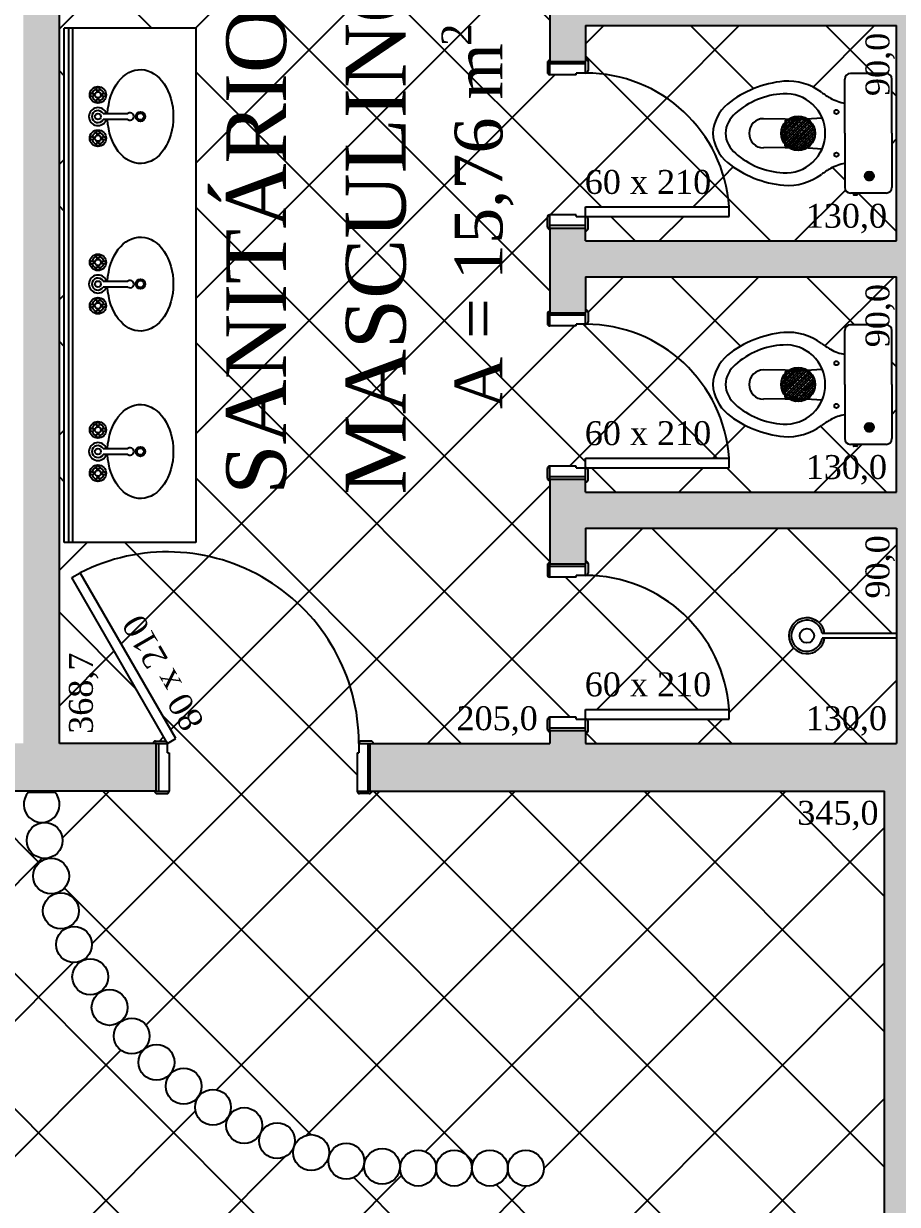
# Model space of a CAD drawing. Header units: millimetres. Extents: x 5728 to 12128, y -948 to 8052.
# Drawn here: x 7998.3 to 8363.6, y 3109.6 to 3603.1 of the extents above; entities that cross this region are included whole.
import ezdxf
from ezdxf.enums import TextEntityAlignment as Align

# ---------------------------------------------------------------- set-up
doc = ezdxf.new("R2010")
doc.units = ezdxf.units.MM
doc.header["$MEASUREMENT"] = 0
for name, color, linetype in [('001 - 0.150 Color', 1, 'Continuous'), ('004 - 0.150 Color', 4, 'Continuous'), ('005 - 0.350 Color', 5, 'Continuous'), ('007 - 0.200', 7, 'Continuous'), ('031 - 0.250 Color', 31, 'Continuous'), ('252 - 0.150 Color', 252, 'Continuous'), ('253 - 0.150 Color', 253, 'Continuous')]:
    doc.layers.add(name, color=color, linetype=linetype)
doc.styles.add('style4', font='romantic.ttf')
pattern_1 = [(0, (0, 0), (15.36, 15.36), [30, -0.72]), (0, (-15.36, 0.72), (15.36, 15.36), [30, -0.72]), (90, (0, 0), (-15.36, 15.36), [-16.08, 14.64]), (90, (-0.72, 0), (-15.36, 15.36), [-16.08, 14.64])]
pattern_2 = [(45, (0, 0), (-28.28421, 28.28421), []), (135, (0, 0), (-28.28421, -28.28421), [])]

msp = doc.modelspace()

# ---------------------------------------------------------------- hatches: boundary and pattern name
at = {"layer": '005 - 0.350 Color', "ltscale": 2.5}
for points in [[(8378.23, 3852.28), (8173.23, 3852.28), (8149.37, 3828.42), (8156.63, 3821.15, -0.003026), (8156.63, 3821.15), (8157.5, 3820.28), (8159.98, 3817.81), (8179.45, 3837.28), (8363.23, 3837.28), (8363.23, 3722.28), (8218.23, 3722.28), (8218.23, 3692.28), (8233.23, 3692.28), (8233.23, 3707.28), (8363.23, 3707.28), (8363.23, 3617.28), (8233.23, 3617.28), (8233.23, 3622.68), (8218.23, 3622.68), (8218.23, 3587.28), (8233.23, 3587.28), (8233.23, 3602.28), (8363.23, 3602.28), (8363.23, 3512.28), (8233.23, 3512.28), (8233.23, 3517.68), (8218.23, 3517.68), (8218.23, 3482.28), (8233.23, 3482.28), (8233.23, 3497.28), (8363.23, 3497.28), (8363.23, 3407.28), (8233.23, 3407.28), (8233.23, 3412.68), (8218.23, 3412.68), (8218.23, 3377.28), (8233.23, 3377.28), (8233.23, 3392.28), (8363.23, 3392.28), (8363.23, 3302.28), (8378.23, 3302.28)], [(8053.63, 3302.28), (8013.23, 3302.28), (8013.23, 3671.06), (8032.7, 3690.53), (8029.36, 3693.87, -0.003026), (8029.36, 3693.87), (8022.09, 3701.14), (8005.73, 3684.78), (8002.06, 3688.45), (7991.45, 3677.85), (7998.23, 3671.06), (7998.23, 3302.28), (7563.73, 3302.28), (7563.73, 3282.28), (8053.63, 3282.28)], [(8378.23, 3302.28), (8363.23, 3302.28), (8233.23, 3302.28), (8233.23, 3307.68), (8218.23, 3307.68), (8218.23, 3302.28), (8143.23, 3302.28), (8143.23, 3282.28), (8358.23, 3282.28), (8358.23, 2674.78), (8378.23, 2674.78)]]:
    msp.add_hatch(color=256, dxfattribs=at).paths.add_polyline_path(points)
at = {"layer": '252 - 0.150 Color', "ltscale": 2.5}
h = msp.add_hatch(dxfattribs=at)
h.set_pattern_fill('AR-B816C', color=256, scale=0.075591, style=0)
h.set_pattern_definition(pattern_1)
h.paths.add_polyline_path([(9368.35, 4167.59, -0.414214), (9370.94, 4188.65), (9430.06, 4234.8), (9043.63, 4729.87), (9068.3, 4212.6), (9454.73, 3717.52), (9513.85, 3763.68, -0.414214), (9534.9, 3761.08), (9793.35, 3430.02, -0.414214), (9790.76, 3408.97), (9731.61, 3362.79), (9737.77, 3354.91), (9855.58, 3446.88), (9595.29, 3780.22), (9713.1, 3872.19), (9706.95, 3880.07), (9647.86, 3833.94, -0.414214), (9626.8, 3836.53)])
h.paths.add_polyline_path([(8698.38, 4292.7), (8685.42, 4279.73, -0.414214), (8664.2, 4279.73), (8367.22, 4576.72, -0.414214), (8367.22, 4597.93), (8419.4, 4650.12), (8413.2, 4658.06), (8307.53, 4552.39), (8518.89, 4340.98), (8413.21, 4235.29), (8419.41, 4227.35), (8473.29, 4281.23, -0.414214), (8494.5, 4281.23), (8791.49, 3984.25, -0.414214), (8791.49, 3963.03), (8698.39, 3869.94), (8754.92, 3797.51), (9092.97, 3695.32), (9082.67, 3800.37)])
h.paths.add_polyline_path([(9068.3, 4212.6), (9043.63, 4729.87), (8518.89, 4763.74), (8413.2, 4658.06), (8419.4, 4650.12), (8473.28, 4704, -0.414214), (8494.5, 4704), (8791.48, 4407.01, -0.414214), (8791.48, 4385.8), (8698.38, 4292.7), (9082.67, 3800.37)])
h = msp.add_hatch(dxfattribs=at)
h.set_pattern_fill('AR-B816C', color=256, scale=0.075591, style=0)
h.set_pattern_definition(pattern_1)
h.paths.add_polyline_path([(9393.02, 3650.32, -0.414214), (9395.61, 3671.37), (9454.73, 3717.52), (9068.3, 4212.6), (9082.67, 3800.37), (9092.97, 3695.32), (9479.39, 3200.25), (9538.51, 3246.4, -0.414214), (9559.57, 3243.81), (9818.02, 2912.74, -0.414214), (9815.42, 2891.69), (9756.28, 2845.52), (9762.43, 2837.63), (9880.24, 2929.6), (9619.96, 3262.94), (9737.77, 3354.91), (9731.61, 3362.79), (9672.52, 3316.66, -0.414214), (9651.47, 3319.25)])
h.paths.add_polyline_path([(8367.22, 4153.95, -0.414214), (8367.22, 4175.17), (8419.41, 4227.35), (8413.21, 4235.29), (8307.53, 4129.62), (8589.6, 3847.49), (8754.92, 3797.51), (8698.39, 3869.94), (8685.42, 3856.97, -0.414214), (8664.21, 3856.97)])
at = {"layer": '253 - 0.150 Color', "ltscale": 2.5}
h = msp.add_hatch(dxfattribs=at)
h.set_pattern_fill('NET', color=256, scale=12.5984, angle=45, style=0)
h.set_pattern_definition(pattern_2)
h.paths.add_polyline_path([(8330.73, 3804.78), (8290.73, 3804.78), (8290.73, 3722.28), (8363.23, 3722.28), (8363.23, 3837.28), (8290.73, 3837.28), (8290.73, 3834.78), (8360.73, 3834.78), (8360.73, 3724.78), (8330.73, 3724.78)])
h.paths.add_polyline_path([(8363.23, 3707.28), (8233.23, 3707.28), (8233.23, 3693.48, -0.414214), (8234.23, 3692.48), (8234.23, 3688.48, -0.414214), (8233.23, 3687.48, -0.239418), (8281.85, 3662.68), (8286.41, 3662.68, -0.194645), (8292.53, 3674.51, -0.146162), (8316.04, 3684, -0.184717), (8332.08, 3679.26, 0.038147), (8335.65, 3677, 0.09319), (8341.59, 3674.91), (8341.59, 3684.9, -0.414214), (8343.97, 3687.28), (8358.85, 3687.28, -0.414214), (8361.23, 3684.9), (8361.23, 3662.68), (8363.23, 3662.68)])
h.paths.add_polyline_path([(8363.23, 3662.68), (8361.23, 3662.68), (8361.23, 3662.28), (8361.23, 3639.66, -0.414214), (8358.85, 3637.28), (8346.78, 3637.28), (8346.78, 3636.47), (8345.18, 3636.47), (8345.18, 3637.28), (8343.97, 3637.28, -0.414214), (8341.59, 3639.66), (8341.59, 3649.64, 0.09319), (8335.65, 3647.55, 0.038147), (8332.08, 3645.29, -0.184717), (8316.04, 3640.55, -0.146162), (8292.53, 3650.04, -0.206629), (8286.35, 3662.68), (8281.85, 3662.68, -0.140574), (8293.23, 3631.48), (8293.23, 3627.48), (8233.23, 3627.48, -0.414214), (8234.23, 3626.48), (8234.23, 3622.48, -0.414214), (8233.23, 3621.48), (8233.23, 3617.28), (8363.23, 3617.28)])
h.paths.add_polyline_path([(8343.97, 3582.28), (8358.85, 3582.28, -0.414214), (8361.23, 3579.9), (8361.23, 3557.28), (8361.23, 3556.34), (8363.23, 3556.34), (8363.23, 3602.28), (8233.23, 3602.28), (8233.23, 3588.48, -0.414214), (8234.23, 3587.48), (8234.23, 3583.48, -0.414214), (8233.23, 3582.48, -0.246646), (8282.8, 3556.34), (8286.47, 3556.34, -0.013235), (8286.38, 3557.28, -0.200635), (8292.53, 3569.51, -0.146162), (8316.04, 3579, -0.184717), (8332.08, 3574.26, 0.038147), (8335.65, 3572, 0.09319), (8341.59, 3569.91), (8341.59, 3579.9, -0.414214)])
h.paths.add_polyline_path([(8363.23, 3556.34), (8361.23, 3556.34), (8361.23, 3534.66, -0.414214), (8358.85, 3532.28), (8346.78, 3532.28), (8346.78, 3531.47), (8345.18, 3531.47), (8345.18, 3532.28), (8343.97, 3532.28, -0.414214), (8341.59, 3534.66), (8341.59, 3544.64, 0.09319), (8335.65, 3542.55, 0.038147), (8332.08, 3540.29, -0.184717), (8316.04, 3535.55, -0.146162), (8292.53, 3545.04, -0.186904), (8286.47, 3556.34), (8282.8, 3556.34, -0.133621), (8293.23, 3526.48), (8293.23, 3522.48), (8233.23, 3522.48, -0.414214), (8234.23, 3521.48), (8234.23, 3517.48, -0.414214), (8233.23, 3516.48), (8233.23, 3512.28), (8363.23, 3512.28)])
h.paths.add_polyline_path([(8316.04, 3474, -0.184717), (8332.08, 3469.26, 0.038147), (8335.65, 3467, 0.09319), (8341.59, 3464.91), (8341.59, 3474.9, -0.414214), (8343.97, 3477.28), (8358.85, 3477.28, -0.414214), (8361.23, 3474.9), (8361.23, 3452.28), (8361.23, 3450), (8363.23, 3450), (8363.23, 3497.28), (8233.23, 3497.28), (8233.23, 3483.48, -0.414214), (8234.23, 3482.48), (8234.23, 3478.48, -0.414214), (8233.23, 3477.48, -0.253764), (8283.69, 3450), (8286.69, 3450, -0.032415), (8286.38, 3452.28, -0.200635), (8292.53, 3464.51, -0.146162)])
h.paths.add_polyline_path([(8363.23, 3450), (8361.23, 3450), (8361.23, 3429.66, -0.414214), (8358.85, 3427.28), (8346.78, 3427.28), (8346.78, 3426.47), (8345.18, 3426.47), (8345.18, 3427.28), (8343.97, 3427.28, -0.414214), (8341.59, 3429.66), (8341.59, 3439.64, 0.09319), (8335.65, 3437.55, 0.038147), (8332.08, 3435.29, -0.184717), (8316.04, 3430.55, -0.146162), (8292.53, 3440.04, -0.167133), (8286.69, 3450), (8283.69, 3450, -0.126808), (8293.23, 3421.48), (8293.23, 3417.48), (8233.23, 3417.48, -0.414214), (8234.23, 3416.48), (8234.23, 3412.48, -0.414214), (8233.23, 3411.48), (8233.23, 3407.28), (8363.23, 3407.28)])
h.paths.add_polyline_path([(8363.23, 3392.28), (8233.23, 3392.28), (8233.23, 3378.48, -0.414214), (8234.23, 3377.48), (8234.23, 3373.48, -0.414214), (8233.23, 3372.48, -0.242651), (8282.28, 3347.09), (8318.24, 3347.09, -0.947225), (8333.17, 3348.28), (8363.23, 3348.28)])
h.paths.add_polyline_path([(8363.23, 3346.28), (8333.17, 3346.28, -0.923464), (8318.24, 3347.09), (8282.28, 3347.09, -0.13746), (8293.23, 3316.48), (8293.23, 3312.48), (8233.23, 3312.48, -0.414214), (8234.23, 3311.48), (8234.23, 3307.48, -0.414214), (8233.23, 3306.48), (8233.23, 3302.28), (8363.23, 3302.28)])
h.paths.add_polyline_path([(8233.23, 3372.48), (8229.23, 3372.48), (8229.23, 3371.78), (8218.23, 3371.78, -0.414214), (8217.23, 3372.78), (8217.23, 3376.78, -0.414214), (8218.23, 3377.78), (8218.23, 3412.18, -0.414214), (8217.23, 3413.18), (8217.23, 3417.18, -0.414214), (8218.23, 3418.18), (8229.23, 3418.18), (8229.23, 3417.48), (8233.23, 3417.48), (8233.23, 3421.48), (8293.23, 3421.48, 0.393226), (8233.23, 3477.48), (8229.23, 3477.48), (8229.23, 3476.78), (8218.23, 3476.78, -0.414214), (8217.23, 3477.78), (8217.23, 3481.78, -0.414214), (8218.23, 3482.78), (8218.23, 3517.18, -0.414214), (8217.23, 3518.18), (8217.23, 3522.18, -0.414214), (8218.23, 3523.18), (8229.23, 3523.18), (8229.23, 3522.48), (8233.23, 3522.48), (8233.23, 3526.48), (8293.23, 3526.48, 0.393226), (8233.23, 3582.48), (8229.23, 3582.48), (8229.23, 3581.78), (8218.23, 3581.78, -0.414214), (8217.23, 3582.78), (8217.23, 3586.78, -0.414214), (8218.23, 3587.78), (8218.23, 3622.18, -0.414214), (8217.23, 3623.18), (8217.23, 3627.18, -0.414214), (8218.23, 3628.18), (8229.23, 3628.18), (8229.23, 3627.48), (8233.23, 3627.48), (8233.23, 3631.48), (8293.23, 3631.48, 0.393226), (8233.23, 3687.48), (8229.23, 3687.48), (8229.23, 3686.78), (8218.23, 3686.78, -0.414214), (8217.23, 3687.78), (8217.23, 3691.78, -0.414214), (8218.23, 3692.78), (8218.23, 3722.28), (8290.73, 3722.28), (8290.73, 3804.78), (8179.45, 3804.78), (8179.45, 3834.78), (8290.73, 3834.78), (8290.73, 3837.28), (8179.45, 3837.28), (8159.98, 3817.81), (8032.7, 3690.53), (8013.23, 3671.06), (8013.23, 3563.2), (8015.23, 3563.2), (8015.23, 3601.28), (8070.23, 3601.28), (8070.23, 3386.28), (8015.23, 3386.28), (8015.23, 3424.27), (8013.23, 3424.27), (8013.23, 3302.28), (8052.43, 3302.28, -0.414214), (8053.43, 3303.28), (8057.86, 3303.28), (8018.43, 3371.56), (8021.9, 3373.56, -0.5601), (8138.43, 3302.28, -0.414214), (8139.43, 3303.28), (8143.43, 3303.28, -0.414214), (8144.43, 3302.28), (8218.23, 3302.28), (8218.23, 3307.18, -0.414214), (8217.23, 3308.18), (8217.23, 3312.18, -0.414214), (8218.23, 3313.18), (8229.23, 3313.18), (8229.23, 3312.48), (8233.23, 3312.48), (8233.23, 3316.48), (8293.23, 3316.48, 0.393226)])
h.paths.add_polyline_path([(8365.12, 3797.92), (8365.12, 3837.35), (8346.68, 3837.35), (8346.68, 3797.92)], flags=9)
h.paths.add_polyline_path([(8365.08, 3675.36), (8365.08, 3707.31), (8346.89, 3707.31), (8346.89, 3675.36)], flags=9)
h.paths.add_polyline_path([(8322.92, 3617.95), (8362.27, 3617.95), (8362.27, 3636.14), (8322.92, 3636.14)], flags=24)
h.paths.add_polyline_path([(8365.08, 3570.36), (8365.08, 3602.31), (8346.89, 3602.31), (8346.89, 3570.36)], flags=9)
h.paths.add_polyline_path([(8322.92, 3512.95), (8362.27, 3512.95), (8362.27, 3531.14), (8322.92, 3531.14)], flags=24)
h.paths.add_polyline_path([(8365.08, 3465.36), (8365.08, 3497.31), (8346.89, 3497.31), (8346.89, 3465.36)], flags=9)
h.paths.add_polyline_path([(8322.92, 3407.95), (8362.27, 3407.95), (8362.27, 3426.14), (8322.92, 3426.14)], flags=24)
h.paths.add_polyline_path([(8365.08, 3360.36), (8365.08, 3392.31), (8346.89, 3392.31), (8346.89, 3360.36)], flags=9)
h.paths.add_polyline_path([(8322.92, 3302.95), (8362.27, 3302.95), (8362.27, 3321.14), (8322.92, 3321.14)], flags=24)
h.paths.add_polyline_path([(8116.88, 3400.19), (8116.88, 3636.76), (8066.62, 3636.76), (8066.62, 3400.19)], flags=24)
h.paths.add_polyline_path([(8164.88, 3402.18), (8164.88, 3634.76), (8126.6, 3634.76), (8126.6, 3402.18)], flags=24)
h.paths.add_polyline_path([(8208.83, 3437.42), (8208.83, 3599.53), (8171.95, 3599.53), (8171.95, 3437.42)], flags=24)
h.paths.add_polyline_path([(8188.62, 3590.71), (8188.62, 3606.2), (8169.87, 3606.2), (8169.87, 3590.71)], flags=24)
h.paths.add_polyline_path([(8027.46, 3658.15), (8055.34, 3686.03), (8042.3, 3699.07), (8014.42, 3671.19)], flags=24)
h.paths.add_polyline_path([(8032.4, 3303.23), (8032.4, 3342.61), (8014.09, 3342.61), (8014.09, 3303.23)], flags=24)
h.paths.add_polyline_path([(8176.88, 3302.91), (8216.31, 3302.91), (8216.31, 3321.35), (8176.88, 3321.35)], flags=24)
h.paths.add_polyline_path([(8250.38, 3722.91), (8289.81, 3722.91), (8289.81, 3741.35), (8250.38, 3741.35)], flags=24)
h.paths.add_polyline_path([(8075.01, 3709.07), (8141.44, 3775.5), (8130.42, 3786.52), (8063.99, 3720.09)], flags=24)
h.paths.add_polyline_path([(8230.31, 3319.47), (8287.23, 3319.47), (8287.23, 3334.91), (8230.31, 3334.91)], flags=24)
h.paths.add_polyline_path([(8230.31, 3424.47), (8287.23, 3424.47), (8287.23, 3439.91), (8230.31, 3439.91)], flags=24)
h.paths.add_polyline_path([(8230.31, 3529.47), (8287.23, 3529.47), (8287.23, 3544.91), (8230.31, 3544.91)], flags=24)
h.paths.add_polyline_path([(8230.31, 3634.47), (8287.23, 3634.47), (8287.23, 3649.91), (8230.31, 3649.91)], flags=24)
h = msp.add_hatch(dxfattribs=at)
h.set_pattern_fill('NET', color=256, scale=12.5984, angle=45, style=0)
h.set_pattern_definition(pattern_2)
h.paths.add_polyline_path([(8015.23, 3563.2), (8013.23, 3563.2), (8013.23, 3494.59), (8015.23, 3494.59)])
h.paths.add_polyline_path([(8015.23, 3494.59), (8013.23, 3494.59), (8013.23, 3424.27), (8015.23, 3424.27)])
h = msp.add_hatch(dxfattribs=at)
h.set_pattern_fill('NET', color=256, scale=12.5984, angle=45, style=0)
h.set_pattern_definition(pattern_2)
h.paths.add_polyline_path([(8358.23, 3282.28), (8143.73, 3282.28, -0.414214), (8142.73, 3281.28), (8138.73, 3281.28, -0.414214), (8137.73, 3282.28), (8137.73, 3298.28), (8138.43, 3298.28), (8138.43, 3302.28, 0.5601), (8021.9, 3373.56), (8061.9, 3304.28), (8058.43, 3302.28), (8058.43, 3298.28), (8059.13, 3298.28), (8059.13, 3282.28, -0.414214), (8058.13, 3281.28), (8054.13, 3281.28, -0.414214), (8053.13, 3282.28), (8010.93, 3282.28, -2.547064), (8000.73, 3282.28), (7945.54, 3282.28), (7945.54, 2952.28), (8028.23, 2952.28), (8358.23, 2952.28)])
h.paths.add_polyline_path([(8215.73, 3124.78, -1), (8200.73, 3124.78, -1), (8185.73, 3124.78, -1), (8170.73, 3124.78, -1), (8155.73, 3124.78, -1), (8170.73, 3124.78, -1), (8185.73, 3124.78, -1), (8200.73, 3124.78, -1)], flags=16)
h.paths.add_polyline_path([(8155.64, 3125.5, -1), (8140.64, 3125.5, -1)], flags=16)
h.paths.add_polyline_path([(8140.68, 3127.67, -1), (8125.68, 3127.67, -1)], flags=16)
h.paths.add_polyline_path([(8126, 3131.26, -1), (8111, 3131.26, -1)], flags=16)
h.paths.add_polyline_path([(8111.73, 3136.24, -1), (8096.73, 3136.24, -1)], flags=16)
h.paths.add_polyline_path([(8098.01, 3142.57, -1), (8083.01, 3142.57, -1)], flags=16)
h.paths.add_polyline_path([(8084.95, 3150.19, -1), (8069.95, 3150.19, -1)], flags=16)
h.paths.add_polyline_path([(8072.69, 3159.02, -1), (8057.69, 3159.02, -1)], flags=16)
h.paths.add_polyline_path([(8061.32, 3168.98, -1), (8046.32, 3168.98, -1)], flags=16)
h.paths.add_polyline_path([(8050.97, 3179.99, -1), (8035.97, 3179.99, -1)], flags=16)
h.paths.add_polyline_path([(8026.72, 3191.94, -1), (8041.72, 3191.94, -1)], flags=16)
h.paths.add_polyline_path([(8018.65, 3204.72, -1), (8033.65, 3204.72, -1)], flags=16)
h.paths.add_polyline_path([(8011.85, 3218.22, -1), (8026.85, 3218.22, -1)], flags=16)
h.paths.add_polyline_path([(8006.37, 3232.3, -1), (8021.37, 3232.3, -1)], flags=16)
h.paths.add_polyline_path([(8002.27, 3246.85, -1), (8017.27, 3246.85, -1)], flags=16)
h.paths.add_polyline_path([(7999.58, 3261.72, -1), (8014.58, 3261.72, -1)], flags=16)
h.paths.add_polyline_path([(7955.13, 3263.13), (7994.47, 3263.13), (7994.47, 3281.32), (7955.13, 3281.32)], flags=24)
h.paths.add_polyline_path([(8319.33, 3263.09), (8358.76, 3263.09), (8358.76, 3281.53), (8319.33, 3281.53)], flags=9)
h.paths.add_polyline_path([(8077.69, 3310.44), (8049.25, 3359.71), (8035.97, 3352.04), (8064.41, 3302.78)], flags=24)

# ---------------------------------------------------------------- linework, layer by layer
at = {"layer": '001 - 0.150 Color'}
for p, q in [((8015.23, 3386.28), (8015.23, 3601.28)), ((8070.23, 3601.28), (8015.23, 3601.28)), ((8017.23, 3386.28), (8017.23, 3601.28)), ((8018.73, 3601.28), (8018.73, 3386.28)), ((8070.23, 3601.28), (8070.23, 3386.28)), ((8217.23, 3586.78), (8217.23, 3582.78)), ((8218.23, 3581.78), (8218.23, 3587.28)), ((8233.23, 3586.28), (8218.23, 3586.28)), ((8233.23, 3582.48), (8233.23, 3587.28)), ((8234.23, 3587.48), (8234.23, 3583.48)), ((8229.23, 3581.78), (8218.23, 3581.78)), ((8233.23, 3582.48), (8229.23, 3582.48)), ((8229.23, 3581.78), (8229.23, 3582.48)), ((8341.59, 3557.28), (8341.59, 3579.9)), ((8358.85, 3582.28), (8343.97, 3582.28)), ((8361.23, 3557.28), (8361.23, 3579.9)), ((8028.15, 3573.65), (8027.47, 3573.65)), ((8028.14, 3573.02), (8027.47, 3573.02)), ((8029.03, 3574.54), (8029.03, 3575.21)), ((8029.65, 3574.53), (8029.65, 3575.21)), ((8030.54, 3573.02), (8031.22, 3573.02)), ((8030.55, 3573.65), (8031.22, 3573.65)), ((8029.03, 3572.14), (8029.03, 3571.46)), ((8029.65, 3572.13), (8029.65, 3571.46)), ((8031.5, 3565.52), (8041.84, 3565.52)), ((8316.71, 3563.23), (8307.56, 3563.39)), ((8314.92, 3556.97), (8322.36, 3564.41)), ((8314.94, 3557.83), (8321.51, 3564.4)), ((8314.94, 3556.69), (8322.64, 3564.4)), ((8315.09, 3555.71), (8323.63, 3564.24)), ((8315.18, 3559.21), (8320.13, 3564.15)), ((8315.35, 3554.83), (8324.51, 3563.99)), ((8315.69, 3554.04), (8325.3, 3563.64)), ((8316.11, 3553.32), (8326.02, 3563.22)), ((8316.2, 3561.36), (8317.97, 3563.13)), ((8316.71, 3562.7), (8332.12, 3563.72)), ((8316.71, 3563.23), (8321.58, 3563.55)), ((8318.14, 3563.25), (8318.4, 3562.99)), ((8318.87, 3563.67), (8320.1, 3562.43)), ((8320.39, 3563.28), (8321.81, 3561.86)), ((8320.55, 3564.26), (8321.24, 3563.56)), ((8321.54, 3564.4), (8322.95, 3562.99)), ((8323.23, 3563.85), (8324.65, 3562.43)), ((8324.53, 3563.98), (8328.76, 3559.75)), ((8324.93, 3563.28), (8326.35, 3561.86)), ((8041.84, 3563.02), (8031.5, 3563.02)), ((8315.01, 3558.43), (8315.56, 3557.88)), ((8315.53, 3560.18), (8316.7, 3559.02)), ((8315.84, 3558.73), (8317.26, 3557.31)), ((8315.92, 3560.93), (8316.13, 3560.72)), ((8316.41, 3561.57), (8317.83, 3560.15)), ((8316.6, 3552.67), (8326.66, 3562.74)), ((8316.71, 3562.7), (8316.71, 3557.28)), ((8316.9, 3562.22), (8317.26, 3561.86)), ((8316.98, 3559.87), (8318.4, 3558.45)), ((8317.15, 3552.09), (8327.25, 3562.18)), ((8317.55, 3562.71), (8318.97, 3561.29)), ((8317.77, 3551.57), (8327.77, 3561.57)), ((8318.12, 3561.01), (8319.54, 3559.59)), ((8318.45, 3551.11), (8328.22, 3560.88)), ((8318.68, 3559.3), (8320.1, 3557.88)), ((8319.2, 3550.73), (8328.61, 3560.13)), ((8319.2, 3550.73), (8328.61, 3560.13)), ((8319.25, 3562.14), (8320.67, 3560.72)), ((8319.82, 3560.44), (8321.24, 3559.02)), ((8320.04, 3550.43), (8328.91, 3559.3)), ((8320.39, 3558.73), (8321.81, 3557.31)), ((8320.96, 3561.57), (8322.38, 3560.15)), ((8320.96, 3550.22), (8329.12, 3558.37)), ((8321.52, 3559.87), (8322.95, 3558.45)), ((8322.09, 3562.71), (8323.51, 3561.29)), ((8322.66, 3561.01), (8324.08, 3559.59)), ((8323.23, 3559.3), (8324.65, 3557.88)), ((8323.8, 3562.14), (8325.22, 3560.72)), ((8324.37, 3560.44), (8325.79, 3559.02)), ((8324.93, 3558.73), (8326.35, 3557.31)), ((8325.5, 3561.57), (8326.92, 3560.15)), ((8326.07, 3559.87), (8327.49, 3558.45)), ((8326.64, 3562.71), (8327.73, 3561.62)), ((8327.21, 3561.01), (8328.63, 3559.59)), ((8327.78, 3559.3), (8329.17, 3557.9)), ((8028.15, 3555.52), (8027.47, 3555.52)), ((8028.14, 3554.9), (8027.47, 3554.9)), ((8029.03, 3556.41), (8029.03, 3557.08)), ((8029.03, 3554.01), (8029.03, 3553.33)), ((8029.65, 3556.41), (8029.65, 3557.08)), ((8029.65, 3554), (8029.65, 3553.33)), ((8030.54, 3554.9), (8031.22, 3554.9)), ((8030.55, 3555.52), (8031.22, 3555.52)), ((8314.92, 3557.39), (8316.13, 3556.18)), ((8315.27, 3555.89), (8316.7, 3554.47)), ((8315.84, 3554.19), (8317.26, 3552.77)), ((8316.41, 3557.03), (8317.83, 3555.61)), ((8316.71, 3551.85), (8316.71, 3557.28)), ((8316.98, 3555.32), (8318.4, 3553.9)), ((8317.55, 3558.16), (8318.97, 3556.74)), ((8317.55, 3553.62), (8318.97, 3552.2)), ((8318.12, 3556.46), (8319.54, 3555.04)), ((8318.68, 3554.76), (8320.1, 3553.33)), ((8319.25, 3557.6), (8320.67, 3556.18)), ((8319.82, 3555.89), (8321.24, 3554.47)), ((8320.39, 3554.19), (8321.81, 3552.77)), ((8320.96, 3557.03), (8322.38, 3555.61)), ((8321.52, 3555.32), (8322.95, 3553.9)), ((8322.02, 3550.13), (8329.2, 3557.32)), ((8322.09, 3558.16), (8323.51, 3556.74)), ((8322.09, 3553.62), (8323.51, 3552.2)), ((8322.66, 3556.46), (8324.08, 3555.04)), ((8323.23, 3554.76), (8326.39, 3551.6)), ((8323.23, 3554.76), (8324.65, 3553.33)), ((8323.25, 3550.23), (8329.1, 3556.08)), ((8323.8, 3557.6), (8325.22, 3556.18)), ((8324.37, 3555.89), (8325.79, 3554.47)), ((8324.86, 3550.71), (8328.63, 3554.47)), ((8324.93, 3554.19), (8326.35, 3552.77)), ((8325.5, 3557.03), (8326.92, 3555.61)), ((8326.07, 3555.32), (8327.49, 3553.9)), ((8326.64, 3558.16), (8328.06, 3556.74)), ((8326.64, 3553.62), (8327.55, 3552.71)), ((8327.21, 3556.46), (8328.63, 3555.04)), ((8327.78, 3554.76), (8328.45, 3554.08)), ((8328.34, 3557.6), (8329.18, 3556.76)), ((8328.91, 3555.89), (8329.04, 3555.76)), ((8341.59, 3557.28), (8341.59, 3534.66)), ((8361.23, 3557.28), (8361.23, 3534.66)), ((8316.71, 3551.32), (8307.56, 3551.16)), ((8316.71, 3551.85), (8332.17, 3550.83)), ((8316.71, 3551.32), (8321.58, 3551)), ((8318.12, 3551.91), (8319.37, 3550.66)), ((8319.25, 3553.05), (8320.67, 3551.63)), ((8319.82, 3551.35), (8320.95, 3550.22)), ((8320.96, 3552.48), (8322.38, 3551.06)), ((8321.52, 3550.78), (8322.17, 3550.13)), ((8322.66, 3551.91), (8324.08, 3550.49)), ((8323.8, 3553.05), (8325.22, 3551.63)), ((8324.37, 3551.35), (8324.96, 3550.75)), ((8325.5, 3552.48), (8326.39, 3551.6)), ((8349.92, 3539.24), (8352, 3541.32)), ((8349.92, 3539.44), (8351.8, 3541.32)), ((8349.92, 3539.45), (8351.85, 3537.51)), ((8349.93, 3539.67), (8351.57, 3541.31)), ((8349.93, 3539.64), (8352.04, 3537.53)), ((8349.93, 3539.23), (8351.63, 3537.52)), ((8349.95, 3539.06), (8352.18, 3541.29)), ((8349.96, 3539.82), (8352.22, 3537.56)), ((8349.97, 3538.97), (8351.37, 3537.57)), ((8349.99, 3538.89), (8352.35, 3541.25)), ((8349.99, 3539.93), (8351.31, 3541.25)), ((8350, 3539.99), (8352.39, 3537.6)), ((8350.04, 3538.73), (8352.51, 3541.19)), ((8350.06, 3540.14), (8352.55, 3537.66)), ((8350.08, 3538.65), (8351.06, 3537.67)), ((8350.11, 3538.58), (8352.66, 3541.13)), ((8350.12, 3540.28), (8350.96, 3541.12)), ((8350.13, 3540.29), (8352.69, 3537.72)), ((8350.18, 3538.45), (8352.79, 3541.06)), ((8350.2, 3540.42), (8352.82, 3537.8)), ((8350.27, 3538.32), (8352.92, 3540.97)), ((8350.29, 3540.55), (8352.95, 3537.89)), ((8350.36, 3538.2), (8353.04, 3540.88)), ((8350.38, 3540.67), (8353.07, 3537.98)), ((8350.46, 3538.09), (8353.15, 3540.78)), ((8350.48, 3540.77), (8353.18, 3538.08)), ((8350.56, 3537.99), (8353.25, 3540.67)), ((8350.59, 3540.87), (8353.28, 3538.19)), ((8350.68, 3537.89), (8353.35, 3540.56)), ((8350.71, 3540.97), (8353.37, 3538.31)), ((8350.81, 3537.81), (8353.43, 3540.43)), ((8350.84, 3541.05), (8353.45, 3538.44)), ((8350.94, 3537.73), (8353.51, 3540.3)), ((8350.97, 3541.12), (8353.53, 3538.57)), ((8351.08, 3537.66), (8353.58, 3540.16)), ((8351.12, 3541.19), (8353.59, 3538.72)), ((8351.24, 3537.61), (8353.63, 3540)), ((8351.27, 3541.24), (8353.65, 3538.87)), ((8351.4, 3537.56), (8353.68, 3539.84)), ((8351.44, 3541.29), (8353.69, 3539.04)), ((8351.58, 3537.53), (8353.71, 3539.66)), ((8351.63, 3541.31), (8353.72, 3539.22)), ((8351.78, 3537.51), (8353.72, 3539.46)), ((8351.82, 3539.42), (8351.82, 3538.23)), ((8351.83, 3541.32), (8353.73, 3539.42)), ((8351.99, 3537.52), (8353.72, 3539.25)), ((8352.05, 3541.31), (8353.71, 3539.65)), ((8352.24, 3537.56), (8353.68, 3538.99)), ((8352.31, 3541.26), (8353.66, 3539.91)), ((8352.55, 3537.66), (8353.58, 3538.69)), ((8352.64, 3541.14), (8353.54, 3540.24)), ((8358.85, 3532.28), (8343.97, 3532.28)), ((8345.18, 3532.28), (8345.18, 3531.7)), ((8346.78, 3531.7), (8345.18, 3531.7)), ((8346.55, 3531.47), (8345.42, 3531.47)), ((8346.78, 3532.28), (8346.78, 3531.7)), ((8358.85, 3532.28), (8358.85, 3532.28)), ((8358.85, 3532.28), (8358.85, 3532.28)), ((8233.23, 3526.48), (8293.23, 3526.48)), ((8233.23, 3522.48), (8233.23, 3526.48)), ((8293.23, 3522.48), (8293.23, 3526.48)), ((8217.23, 3518.18), (8217.23, 3522.18)), ((8229.23, 3523.18), (8218.23, 3523.18)), ((8218.23, 3523.18), (8218.23, 3523.18)), ((8218.23, 3517.68), (8218.23, 3523.18)), ((8229.23, 3522.48), (8229.23, 3523.18)), ((8233.23, 3522.48), (8293.23, 3522.48)), ((8234.23, 3517.48), (8234.23, 3521.48)), ((8233.23, 3518.68), (8218.23, 3518.68)), ((8218.23, 3517.18), (8218.23, 3517.18)), ((8029.03, 3504.54), (8029.03, 3505.21)), ((8029.65, 3504.53), (8029.65, 3505.21)), ((8028.15, 3503.65), (8027.47, 3503.65)), ((8028.14, 3503.02), (8027.47, 3503.02)), ((8029.03, 3502.14), (8029.03, 3501.46)), ((8029.65, 3502.13), (8029.65, 3501.46)), ((8030.54, 3503.02), (8031.22, 3503.02)), ((8030.55, 3503.65), (8031.22, 3503.65)), ((8031.5, 3495.52), (8041.84, 3495.52)), ((8041.84, 3493.02), (8031.5, 3493.02)), ((8028.15, 3485.52), (8027.47, 3485.52)), ((8028.14, 3484.9), (8027.47, 3484.9)), ((8029.03, 3486.41), (8029.03, 3487.08)), ((8029.65, 3486.41), (8029.65, 3487.08)), ((8030.54, 3484.9), (8031.22, 3484.9)), ((8030.55, 3485.52), (8031.22, 3485.52)), ((8029.03, 3484.01), (8029.03, 3483.33)), ((8029.65, 3484), (8029.65, 3483.33)), ((8217.23, 3481.78), (8217.23, 3477.78)), ((8218.23, 3476.78), (8218.23, 3482.28)), ((8233.23, 3481.28), (8218.23, 3481.28)), ((8233.23, 3477.48), (8233.23, 3482.28)), ((8234.23, 3482.48), (8234.23, 3478.48)), ((8229.23, 3476.78), (8218.23, 3476.78)), ((8229.23, 3476.78), (8229.23, 3477.48)), ((8233.23, 3477.48), (8229.23, 3477.48)), ((8341.59, 3452.28), (8341.59, 3474.9)), ((8358.85, 3477.28), (8343.97, 3477.28)), ((8361.23, 3452.28), (8361.23, 3474.9)), ((8316.71, 3458.23), (8307.56, 3458.39)), ((8314.92, 3451.97), (8322.36, 3459.41)), ((8314.94, 3452.83), (8321.51, 3459.4)), ((8314.94, 3451.69), (8322.64, 3459.4)), ((8315.09, 3450.71), (8323.63, 3459.24)), ((8315.18, 3454.21), (8320.13, 3459.15)), ((8315.35, 3449.83), (8324.51, 3458.99)), ((8315.53, 3455.18), (8316.7, 3454.02)), ((8315.69, 3449.04), (8325.3, 3458.64)), ((8315.92, 3455.93), (8316.13, 3455.72)), ((8316.11, 3448.32), (8326.02, 3458.22)), ((8316.2, 3456.36), (8317.97, 3458.13)), ((8316.41, 3456.57), (8317.83, 3455.15)), ((8316.6, 3447.67), (8326.66, 3457.74)), ((8316.71, 3457.7), (8332.12, 3458.72)), ((8316.71, 3458.23), (8321.58, 3458.55)), ((8316.71, 3457.7), (8316.71, 3452.28)), ((8316.9, 3457.22), (8317.26, 3456.86)), ((8316.98, 3454.87), (8318.4, 3453.45)), ((8317.15, 3447.09), (8327.25, 3457.18)), ((8317.55, 3457.71), (8318.97, 3456.29)), ((8317.77, 3446.57), (8327.77, 3456.57)), ((8318.12, 3456.01), (8319.54, 3454.59)), ((8318.14, 3458.25), (8318.4, 3457.99)), ((8318.45, 3446.11), (8328.22, 3455.88)), ((8318.87, 3458.67), (8320.1, 3457.43)), ((8319.2, 3445.73), (8328.61, 3455.13)), ((8319.2, 3445.73), (8328.61, 3455.13)), ((8319.25, 3457.14), (8320.67, 3455.72)), ((8319.82, 3455.44), (8321.24, 3454.02)), ((8320.39, 3458.28), (8321.81, 3456.86)), ((8320.55, 3459.26), (8321.24, 3458.56)), ((8320.96, 3456.57), (8322.38, 3455.15)), ((8321.52, 3454.87), (8322.95, 3453.45)), ((8321.54, 3459.4), (8322.95, 3457.99)), ((8322.09, 3457.71), (8323.51, 3456.29)), ((8322.66, 3456.01), (8324.08, 3454.59)), ((8323.23, 3458.85), (8324.65, 3457.43)), ((8323.8, 3457.14), (8325.22, 3455.72)), ((8324.37, 3455.44), (8325.79, 3454.02)), ((8324.53, 3458.98), (8328.76, 3454.75)), ((8324.93, 3458.28), (8326.35, 3456.86)), ((8325.5, 3456.57), (8326.92, 3455.15)), ((8326.07, 3454.87), (8327.49, 3453.45)), ((8326.64, 3457.71), (8327.73, 3456.62)), ((8327.21, 3456.01), (8328.63, 3454.59)), ((8314.92, 3452.39), (8316.13, 3451.18)), ((8315.01, 3453.43), (8315.56, 3452.88)), ((8315.27, 3450.89), (8316.7, 3449.47)), ((8315.84, 3453.73), (8317.26, 3452.31)), ((8316.41, 3452.03), (8317.83, 3450.61)), ((8316.71, 3446.85), (8316.71, 3452.28)), ((8316.98, 3450.32), (8318.4, 3448.9)), ((8317.55, 3453.16), (8318.97, 3451.74)), ((8318.12, 3451.46), (8319.54, 3450.04)), ((8318.68, 3454.3), (8320.1, 3452.88)), ((8318.68, 3449.76), (8320.1, 3448.33)), ((8319.25, 3452.6), (8320.67, 3451.18)), ((8319.82, 3450.89), (8321.24, 3449.47)), ((8320.04, 3445.43), (8328.91, 3454.3)), ((8320.39, 3453.73), (8321.81, 3452.31)), ((8320.96, 3445.22), (8329.12, 3453.37)), ((8320.96, 3452.03), (8322.38, 3450.61)), ((8321.52, 3450.32), (8322.95, 3448.9)), ((8322.02, 3445.13), (8329.2, 3452.32)), ((8322.09, 3453.16), (8323.51, 3451.74)), ((8322.66, 3451.46), (8324.08, 3450.04)), ((8323.23, 3454.3), (8324.65, 3452.88)), ((8323.23, 3449.76), (8324.65, 3448.33)), ((8323.23, 3449.76), (8326.39, 3446.6)), ((8323.25, 3445.23), (8329.1, 3451.08)), ((8323.8, 3452.6), (8325.22, 3451.18)), ((8324.37, 3450.89), (8325.79, 3449.47)), ((8324.93, 3453.73), (8326.35, 3452.31)), ((8325.5, 3452.03), (8326.92, 3450.61)), ((8326.07, 3450.32), (8327.49, 3448.9)), ((8326.64, 3453.16), (8328.06, 3451.74)), ((8327.21, 3451.46), (8328.63, 3450.04)), ((8327.78, 3454.3), (8329.17, 3452.9)), ((8327.78, 3449.76), (8328.45, 3449.08)), ((8328.34, 3452.6), (8329.18, 3451.76)), ((8328.91, 3450.89), (8329.04, 3450.76)), ((8341.59, 3452.28), (8341.59, 3429.66)), ((8361.23, 3452.28), (8361.23, 3429.66)), ((8316.71, 3446.32), (8307.56, 3446.16)), ((8315.84, 3449.19), (8317.26, 3447.77)), ((8316.71, 3446.85), (8332.17, 3445.83)), ((8316.71, 3446.32), (8321.58, 3446)), ((8317.55, 3448.62), (8318.97, 3447.2)), ((8318.12, 3446.91), (8319.37, 3445.66)), ((8319.25, 3448.05), (8320.67, 3446.63)), ((8319.82, 3446.35), (8320.95, 3445.22)), ((8320.39, 3449.19), (8321.81, 3447.77)), ((8320.96, 3447.48), (8322.38, 3446.06)), ((8321.52, 3445.78), (8322.17, 3445.13)), ((8322.09, 3448.62), (8323.51, 3447.2)), ((8322.66, 3446.91), (8324.08, 3445.49)), ((8323.8, 3448.05), (8325.22, 3446.63)), ((8324.37, 3446.35), (8324.96, 3445.75)), ((8324.86, 3445.71), (8328.63, 3449.47)), ((8324.93, 3449.19), (8326.35, 3447.77)), ((8325.5, 3447.48), (8326.39, 3446.6)), ((8326.64, 3448.62), (8327.55, 3447.71)), ((8029.03, 3434.54), (8029.03, 3435.21)), ((8029.65, 3434.53), (8029.65, 3435.21)), ((8349.92, 3434.44), (8351.8, 3436.32)), ((8349.92, 3434.24), (8352, 3436.32)), ((8349.93, 3434.67), (8351.57, 3436.31)), ((8349.95, 3434.06), (8352.18, 3436.29)), ((8349.96, 3434.82), (8352.22, 3432.56)), ((8349.99, 3434.93), (8351.31, 3436.25)), ((8349.99, 3433.89), (8352.35, 3436.25)), ((8350, 3434.99), (8352.39, 3432.6)), ((8350.04, 3433.73), (8352.51, 3436.19)), ((8350.06, 3435.14), (8352.55, 3432.66)), ((8350.11, 3433.58), (8352.66, 3436.13)), ((8350.12, 3435.28), (8350.96, 3436.12)), ((8350.13, 3435.29), (8352.69, 3432.72)), ((8350.18, 3433.45), (8352.79, 3436.06)), ((8350.2, 3435.42), (8352.82, 3432.8)), ((8350.27, 3433.32), (8352.92, 3435.97)), ((8350.29, 3435.55), (8352.95, 3432.89)), ((8350.36, 3433.2), (8353.04, 3435.88)), ((8350.38, 3435.67), (8353.07, 3432.98)), ((8350.46, 3433.09), (8353.15, 3435.78)), ((8350.48, 3435.77), (8353.18, 3433.08)), ((8350.56, 3432.99), (8353.25, 3435.67)), ((8350.59, 3435.87), (8353.28, 3433.19)), ((8350.68, 3432.89), (8353.35, 3435.56)), ((8350.71, 3435.97), (8353.37, 3433.31)), ((8350.81, 3432.81), (8353.43, 3435.43)), ((8350.84, 3436.05), (8353.45, 3433.44)), ((8350.94, 3432.73), (8353.51, 3435.3)), ((8350.97, 3436.12), (8353.53, 3433.57)), ((8351.08, 3432.66), (8353.58, 3435.16)), ((8351.12, 3436.19), (8353.59, 3433.72)), ((8351.24, 3432.61), (8353.63, 3435)), ((8351.27, 3436.24), (8353.65, 3433.87)), ((8351.4, 3432.56), (8353.68, 3434.84)), ((8351.44, 3436.29), (8353.69, 3434.04)), ((8351.63, 3436.31), (8353.72, 3434.22)), ((8351.83, 3436.32), (8353.73, 3434.42)), ((8352.05, 3436.31), (8353.71, 3434.65)), ((8352.31, 3436.26), (8353.66, 3434.91)), ((8352.64, 3436.14), (8353.54, 3435.24)), ((8028.15, 3433.65), (8027.47, 3433.65)), ((8028.14, 3433.02), (8027.47, 3433.02)), ((8029.03, 3432.14), (8029.03, 3431.46)), ((8029.65, 3432.13), (8029.65, 3431.46)), ((8030.54, 3433.02), (8031.22, 3433.02)), ((8030.55, 3433.65), (8031.22, 3433.65)), ((8349.92, 3434.45), (8351.85, 3432.51)), ((8349.93, 3434.64), (8352.04, 3432.53)), ((8349.93, 3434.23), (8351.63, 3432.52)), ((8349.97, 3433.97), (8351.37, 3432.57)), ((8350.08, 3433.65), (8351.06, 3432.67)), ((8351.58, 3432.53), (8353.71, 3434.66)), ((8351.78, 3432.51), (8353.72, 3434.46)), ((8351.82, 3434.42), (8351.82, 3433.23)), ((8351.99, 3432.52), (8353.72, 3434.25)), ((8352.24, 3432.56), (8353.68, 3433.99)), ((8352.55, 3432.66), (8353.58, 3433.69)), ((8031.5, 3425.52), (8041.84, 3425.52)), ((8358.85, 3427.28), (8343.97, 3427.28)), ((8345.18, 3427.28), (8345.18, 3426.7)), ((8346.78, 3426.7), (8345.18, 3426.7)), ((8346.55, 3426.47), (8345.42, 3426.47)), ((8346.78, 3427.28), (8346.78, 3426.7)), ((8358.85, 3427.28), (8358.85, 3427.28)), ((8358.85, 3427.28), (8358.85, 3427.28)), ((8041.84, 3423.02), (8031.5, 3423.02)), ((8233.23, 3421.48), (8293.23, 3421.48)), ((8233.23, 3417.48), (8233.23, 3421.48)), ((8293.23, 3417.48), (8293.23, 3421.48)), ((8028.15, 3415.52), (8027.47, 3415.52)), ((8029.03, 3416.41), (8029.03, 3417.08)), ((8029.65, 3416.41), (8029.65, 3417.08)), ((8030.55, 3415.52), (8031.22, 3415.52)), ((8217.23, 3413.18), (8217.23, 3417.18)), ((8218.23, 3412.68), (8218.23, 3418.18)), ((8218.23, 3418.18), (8218.23, 3418.18)), ((8229.23, 3418.18), (8218.23, 3418.18)), ((8229.23, 3417.48), (8229.23, 3418.18)), ((8233.23, 3417.48), (8293.23, 3417.48)), ((8234.23, 3412.48), (8234.23, 3416.48)), ((8028.14, 3414.9), (8027.47, 3414.9)), ((8029.03, 3414.01), (8029.03, 3413.33)), ((8029.65, 3414), (8029.65, 3413.33)), ((8030.54, 3414.9), (8031.22, 3414.9)), ((8233.23, 3413.68), (8218.23, 3413.68)), ((8218.23, 3412.18), (8218.23, 3412.18)), ((8070.23, 3386.28), (8015.23, 3386.28)), ((8217.23, 3376.78), (8217.23, 3372.78)), ((8218.23, 3371.78), (8218.23, 3377.28)), ((8233.23, 3376.28), (8218.23, 3376.28)), ((8233.23, 3372.48), (8233.23, 3377.28)), ((8234.23, 3377.48), (8234.23, 3373.48)), ((8018.43, 3371.56), (8021.9, 3373.56)), ((8058.43, 3302.28), (8018.43, 3371.56)), ((8061.9, 3304.28), (8021.9, 3373.56)), ((8229.23, 3371.78), (8218.23, 3371.78)), ((8233.23, 3372.48), (8229.23, 3372.48)), ((8229.23, 3371.78), (8229.23, 3372.48)), ((8363.23, 3348.28), (8332.16, 3348.28)), ((8363.23, 3346.28), (8332.16, 3346.28)), ((8233.23, 3316.48), (8293.23, 3316.48)), ((8233.23, 3312.48), (8233.23, 3316.48)), ((8293.23, 3312.48), (8293.23, 3316.48)), ((8217.23, 3308.18), (8217.23, 3312.18)), ((8229.23, 3313.18), (8218.23, 3313.18)), ((8218.23, 3313.18), (8218.23, 3313.18)), ((8218.23, 3307.68), (8218.23, 3313.18)), ((8229.23, 3312.48), (8229.23, 3313.18)), ((8233.23, 3312.48), (8293.23, 3312.48)), ((8234.23, 3307.48), (8234.23, 3311.48)), ((8233.23, 3308.68), (8218.23, 3308.68)), ((8218.23, 3307.18), (8218.23, 3307.18)), ((8053.43, 3303.28), (8057.43, 3303.28)), ((8054.63, 3302.28), (8054.63, 3282.28)), ((8058.43, 3302.28), (8058.43, 3302.28)), ((8138.43, 3302.28), (8138.43, 3298.28)), ((8138.43, 3302.28), (8143.23, 3302.28)), ((8143.43, 3303.28), (8139.43, 3303.28)), ((8142.23, 3302.28), (8142.23, 3282.28)), ((8058.43, 3298.28), (8059.13, 3298.28)), ((8059.13, 3298.28), (8059.13, 3282.28)), ((8137.73, 3298.28), (8137.73, 3282.28)), ((8137.73, 3298.28), (8138.43, 3298.28)), ((8053.13, 3282.28), (8053.13, 3282.28)), ((8053.63, 3282.28), (8059.13, 3282.28)), ((8059.13, 3282.28), (8059.13, 3282.28)), ((8137.73, 3282.28), (8143.23, 3282.28)), ((8054.13, 3281.28), (8058.13, 3281.28)), ((8142.73, 3281.28), (8138.73, 3281.28))]:
    msp.add_line(p, q, dxfattribs=at)
at = {"layer": '001 - 0.150 Color', "ltscale": 2.5}
for p, q in [((8229.23, 3522.48), (8233.23, 3522.48)), ((8233.23, 3517.68), (8233.23, 3522.48)), ((8229.23, 3417.48), (8233.23, 3417.48)), ((8233.23, 3412.68), (8233.23, 3417.48)), ((8229.23, 3312.48), (8233.23, 3312.48)), ((8233.23, 3307.68), (8233.23, 3312.48)), ((8053.63, 3302.28), (8058.43, 3302.28)), ((8058.43, 3302.28), (8061.9, 3304.28)), ((8058.43, 3298.28), (8058.43, 3302.28))]:
    msp.add_line(p, q, dxfattribs=at)
at = {"layer": '001 - 0.150 Color'}
for centre, radius in [((8029.34, 3573.33), 3.44), ((8026.84, 3573.33), 0.699), ((8029.34, 3573.33), 1.25), ((8029.34, 3575.83), 0.699), ((8031.84, 3573.33), 0.699), ((8029.34, 3570.83), 0.699), ((8029.34, 3564.27), 1.25), ((8047.12, 3564.27), 2.02), ((8047.12, 3564.27), 1.42), ((8322.06, 3557.28), 7.14), ((8338.1, 3566.2), 0.893), ((8029.34, 3555.21), 3.44), ((8029.34, 3557.71), 0.699), ((8026.84, 3555.21), 0.699), ((8029.34, 3555.21), 1.25), ((8029.34, 3552.71), 0.699), ((8031.84, 3555.21), 0.699), ((8338.1, 3548.35), 0.893), ((8351.82, 3539.42), 1.9), ((8029.34, 3503.33), 3.44), ((8026.84, 3503.33), 0.699), ((8029.34, 3503.33), 1.25), ((8029.34, 3505.83), 0.699), ((8031.84, 3503.33), 0.699), ((8029.34, 3500.83), 0.699), ((8029.34, 3494.27), 1.25), ((8047.12, 3494.27), 2.02), ((8047.12, 3494.27), 1.42), ((8029.34, 3485.21), 3.44), ((8026.84, 3485.21), 0.699), ((8029.34, 3485.21), 1.25), ((8029.34, 3487.71), 0.699), ((8031.84, 3485.21), 0.699), ((8029.34, 3482.71), 0.699), ((8338.1, 3461.2), 0.893), ((8322.06, 3452.28), 7.14), ((8338.1, 3443.35), 0.893), ((8029.34, 3433.33), 3.44), ((8029.34, 3435.83), 0.699), ((8351.82, 3434.42), 1.9), ((8026.84, 3433.33), 0.699), ((8029.34, 3433.33), 1.25), ((8029.34, 3430.83), 0.699), ((8031.84, 3433.33), 0.699), ((8029.34, 3424.27), 1.25), ((8047.12, 3424.27), 2.02), ((8047.12, 3424.27), 1.42), ((8029.34, 3415.21), 3.44), ((8026.84, 3415.21), 0.699), ((8029.34, 3415.21), 1.25), ((8029.34, 3417.71), 0.699), ((8031.84, 3415.21), 0.699), ((8029.34, 3412.71), 0.699), ((8325.73, 3347.28), 3)]:
    msp.add_circle(centre, radius, dxfattribs=at)
for centre, radius, start, end in [((8233.23, 3587.48), 1, 0, 90), ((8218.23, 3586.78), 1, 90, 180), ((8233.23, 3583.48), 1, 270, 0), ((8218.23, 3582.78), 1, 180, 270), ((8320.17, 3534.9), 44.3, 95.3547, 128.617), ((8317.86, 3555.67), 23.41, 53.3289, 94.4554), ((8343.97, 3579.9), 2.38, 90, 180), ((8358.85, 3579.9), 2.38, 0, 90), ((8029.34, 3573.33), 2.5, 105.7907, 164.7593), ((8029.34, 3573.33), 2.5, 16.0953, 73.7658), ((8317.5, 3541.24), 32.59, 93.0057, 131.9097), ((8316.88, 3557.28), 16.54, 359.9848, 93.7848), ((8348.66, 3596.48), 27.73, 232.6506, 242.0098), ((8029.34, 3573.33), 2.5, 195.9211, 253.5588), ((8029.34, 3573.33), 2.5, 285.9116, 343.88), ((8304.08, 3556.04), 17.75, 130.628, 176.0076), ((8344.17, 3586.76), 17.05, 239.9999, 261.296), ((8029.34, 3564.27), 3.75, 19.6397, 340.5288), ((8029.34, 3564.27), 2.5, 30.2446, 329.6569), ((8042.78, 3564.27), 1.56, 233.1301, 126.8699), ((8303.54, 3556.49), 11.92, 129.7866, 176.1775), ((8307.56, 3557.43), 5.96, 90.0365, 181.3715), ((8029.34, 3555.21), 2.5, 105.9116, 163.88), ((8029.34, 3555.21), 2.5, 196.0953, 253.7658), ((8029.34, 3555.21), 2.5, 285.7907, 344.7593), ((8029.34, 3555.21), 2.5, 15.9211, 73.5587), ((8304.08, 3558.51), 17.75, 183.9924, 229.372), ((8303.56, 3558.08), 11.94, 183.826, 230.1686), ((8307.56, 3557.12), 5.96, 178.4217, 269.9597), ((8316.88, 3557.27), 16.54, 266.2152, 0.0152), ((8317.5, 3573.31), 32.59, 228.0903, 266.9943), ((8320.17, 3579.66), 44.3, 231.383, 264.6453), ((8344.17, 3527.79), 17.05, 98.704, 120.0001), ((8317.86, 3558.89), 23.41, 265.5446, 306.6711), ((8348.66, 3518.07), 27.73, 117.9902, 127.3494), ((8343.97, 3534.66), 2.38, 180, 270), ((8358.85, 3534.66), 2.38, 270, 0), ((8345.42, 3531.7), 0.238, 180, 270), ((8346.55, 3531.7), 0.238, 270, 0), ((8218.23, 3522.18), 1, 90, 180), ((8233.23, 3521.48), 1, 90, 90), ((8233.23, 3521.48), 1, 0, 90), ((8218.23, 3518.18), 1, 180, 270), ((8233.23, 3517.48), 1, 270, 0), ((8029.34, 3503.33), 2.5, 105.7907, 164.7593), ((8029.34, 3503.33), 2.5, 16.0953, 73.7658), ((8029.34, 3503.33), 2.5, 195.9211, 253.5588), ((8029.34, 3503.33), 2.5, 285.9116, 343.88), ((8029.34, 3494.27), 3.75, 19.6397, 340.5288), ((8029.34, 3494.27), 2.5, 30.2446, 329.6569), ((8042.78, 3494.27), 1.56, 233.1301, 126.8699), ((8029.34, 3485.21), 2.5, 105.9116, 163.88), ((8029.34, 3485.21), 2.5, 196.0953, 253.7658), ((8029.34, 3485.21), 2.5, 285.7907, 344.7593), ((8029.34, 3485.21), 2.5, 15.9211, 73.5587), ((8218.23, 3481.78), 1, 90, 180), ((8233.23, 3482.48), 1, 0, 90), ((8218.23, 3477.78), 1, 180, 270), ((8233.23, 3478.48), 1, 270, 0), ((8343.97, 3474.9), 2.38, 90, 180), ((8358.85, 3474.9), 2.38, 0, 90), ((8320.17, 3429.9), 44.3, 95.3547, 128.617), ((8317.86, 3450.67), 23.41, 53.3289, 94.4554), ((8348.66, 3491.48), 27.73, 232.6506, 242.0098), ((8304.08, 3451.04), 17.75, 130.628, 176.0076), ((8317.5, 3436.24), 32.59, 93.0057, 131.9097), ((8316.88, 3452.28), 16.54, 359.9848, 93.7848), ((8344.17, 3481.76), 17.05, 239.9999, 261.296), ((8303.54, 3451.49), 11.92, 129.7866, 176.1775), ((8307.56, 3452.43), 5.96, 90.0365, 181.3715), ((8304.08, 3453.51), 17.75, 183.9924, 229.372), ((8303.56, 3453.08), 11.94, 183.826, 230.1686), ((8307.56, 3452.12), 5.96, 178.4217, 269.9597), ((8316.88, 3452.27), 16.54, 266.2152, 0.0152), ((8320.17, 3474.66), 44.3, 231.383, 264.6453), ((8317.5, 3468.31), 32.59, 228.0903, 266.9943), ((8029.34, 3433.33), 2.5, 105.7907, 164.7593), ((8029.34, 3433.33), 2.5, 16.0953, 73.7658), ((8317.86, 3453.89), 23.41, 265.5446, 306.6711), ((8348.66, 3413.07), 27.73, 117.9902, 127.3494), ((8344.17, 3422.79), 17.05, 98.704, 120.0001), ((8029.34, 3433.33), 2.5, 195.9211, 253.5588), ((8029.34, 3433.33), 2.5, 285.9116, 343.88), ((8029.34, 3424.27), 3.75, 19.6397, 340.5288), ((8029.34, 3424.27), 2.5, 30.2446, 329.6569), ((8042.78, 3424.27), 1.56, 233.1301, 126.8699), ((8343.97, 3429.66), 2.38, 180, 270), ((8345.42, 3426.7), 0.238, 180, 270), ((8346.55, 3426.7), 0.238, 270, 0), ((8358.85, 3429.66), 2.38, 270, 0), ((8029.34, 3415.21), 2.5, 105.9116, 163.88), ((8029.34, 3415.21), 2.5, 15.9211, 73.5587), ((8218.23, 3417.18), 1, 90, 180), ((8233.23, 3416.48), 1, 90, 90), ((8233.23, 3416.48), 1, 0, 90), ((8029.34, 3415.21), 2.5, 196.0953, 253.7658), ((8029.34, 3415.21), 2.5, 285.7907, 344.7593), ((8218.23, 3413.18), 1, 180, 270), ((8233.23, 3412.48), 1, 270, 0), ((8218.23, 3376.78), 1, 90, 180), ((8233.23, 3377.48), 1, 0, 90), ((8218.23, 3372.78), 1, 180, 270), ((8233.23, 3373.48), 1, 270, 0), ((8325.73, 3347.28), 7.5, 7.6623, 352.3377), ((8325.73, 3347.28), 6.5, 8.8499, 351.1501), ((8218.23, 3312.18), 1, 90, 180), ((8233.23, 3311.48), 1, 90, 90), ((8233.23, 3311.48), 1, 0, 90), ((8218.23, 3308.18), 1, 180, 270), ((8233.23, 3307.48), 1, 270, 0), ((8053.43, 3302.28), 1, 90, 180), ((8057.43, 3302.28), 1, 0, 90), ((8057.43, 3302.28), 1, 1.272221872585407e-14, 1.042076935834707e-10), ((8139.43, 3302.28), 1, 90, 180), ((8143.43, 3302.28), 1, 0, 90), ((8054.13, 3282.28), 1, 180, 270), ((8058.13, 3282.28), 1, 270, 0), ((8138.73, 3282.28), 1, 180, 270), ((8142.73, 3282.28), 1, 270, 0)]:
    msp.add_arc(centre, radius, start, end, dxfattribs=at)
at = {"layer": '001 - 0.150 Color', "extrusion": (0, 0, -1)}
for centre in [(8047.12, 3564.27), (8047.12, 3494.27), (8047.12, 3424.27)]:
    msp.add_ellipse(centre, major_axis=(0, 19.64), ratio=0.7, start_param=-1.507099, end_param=4.648728, dxfattribs=at)
at = {"layer": '004 - 0.150 Color', "ltscale": 2.5}
for centre, radius, start, end in [((8233.14, 3522.23), 60.25, 4.0428, 89.907), ((8233.14, 3417.23), 60.25, 4.0428, 89.907), ((8058.33, 3302.22), 80.1, 0.0405, 117.0534), ((8233.14, 3312.23), 60.25, 4.0428, 89.907)]:
    msp.add_arc(centre, radius, start, end, dxfattribs=at)
at = {"layer": '005 - 0.350 Color', "ltscale": 2.5}
for p, q in [((8013.23, 3302.28), (8013.23, 3671.06)), ((8218.23, 3627.68), (8218.23, 3587.28)), ((8233.23, 3602.28), (8363.23, 3602.28)), ((8233.23, 3602.28), (8233.23, 3587.28)), ((8363.23, 3512.28), (8363.23, 3602.28)), ((8218.23, 3517.68), (8218.23, 3482.28)), ((8233.23, 3512.28), (8233.23, 3517.68)), ((8233.23, 3512.28), (8363.23, 3512.28)), ((8233.23, 3497.28), (8363.23, 3497.28)), ((8233.23, 3497.28), (8233.23, 3482.28)), ((8363.23, 3407.28), (8363.23, 3497.28)), ((8218.23, 3412.68), (8218.23, 3377.28)), ((8233.23, 3407.28), (8233.23, 3412.68)), ((8233.23, 3407.28), (8363.23, 3407.28)), ((8233.23, 3392.28), (8363.23, 3392.28)), ((8233.23, 3392.28), (8233.23, 3377.28)), ((8363.23, 3392.28), (8363.23, 3302.28)), ((8218.23, 3307.68), (8218.23, 3302.28)), ((8233.23, 3307.68), (8233.23, 3302.28)), ((8053.63, 3302.28), (8013.23, 3302.28)), ((8143.23, 3302.28), (8218.23, 3302.28)), ((8233.23, 3302.28), (8363.23, 3302.28)), ((8233.23, 3302.28), (8363.23, 3302.28)), ((8053.63, 3282.28), (7563.73, 3282.28)), ((8143.23, 3282.28), (8358.23, 3282.28)), ((8358.23, 2674.78), (8358.23, 3282.28))]:
    msp.add_line(p, q, dxfattribs=at)
at = {"layer": '005 - 0.350 Color'}
for p, q in [((8218.23, 3587.28), (8233.23, 3587.28)), ((8218.23, 3517.68), (8233.23, 3517.68)), ((8218.23, 3482.28), (8233.23, 3482.28)), ((8218.23, 3412.68), (8233.23, 3412.68)), ((8218.23, 3377.28), (8233.23, 3377.28)), ((8218.23, 3307.68), (8233.23, 3307.68)), ((8053.63, 3282.28), (8053.63, 3302.28)), ((8143.23, 3282.28), (8143.23, 3302.28))]:
    msp.add_line(p, q, dxfattribs=at)
at = {"layer": '031 - 0.250 Color', "ltscale": 2.5}
msp.add_line((8011.42, 3281.78), (8000.24, 3281.78), dxfattribs=at)
for centre in [(8007.08, 3261.72), (8009.77, 3246.85), (8013.87, 3232.3), (8019.35, 3218.22), (8026.15, 3204.72), (8034.22, 3191.94), (8043.47, 3179.99), (8053.82, 3168.98), (8065.19, 3159.02), (8077.45, 3150.19), (8090.51, 3142.57), (8104.23, 3136.24), (8118.5, 3131.26), (8133.18, 3127.67), (8148.14, 3125.5), (8163.23, 3124.78), (8178.23, 3124.78), (8193.23, 3124.78), (8208.23, 3124.78)]:
    msp.add_circle(centre, 7.5, dxfattribs=at)
msp.add_arc((8005.83, 3276.78), 7.5, 138.2238, 41.7762, dxfattribs=at)

# ---------------------------------------------------------------- texts
at = {"layer": '007 - 0.200', "ltscale": 2.5, "style": 'style4'}
for s, height, p in [('SANITÁRIOS', 25, (8082.98, 3518.47)), ('MASCULINO', 25, (8132.98, 3518.47)), ('2', 12.5, (8173, 3598.46)), ('A = 15,76 m', 20, (8178.45, 3518.47))]:
    msp.add_text(s, height=height, rotation=90, dxfattribs=at).set_placement(p, align=Align.TOP_CENTER)
for p in [(8363.23, 3599.28), (8363.23, 3494.28), (8363.23, 3389.28)]:
    msp.add_text('90,0', height=10, rotation=90, dxfattribs=at).set_placement(p, align=Align.BOTTOM_RIGHT)
for p in [(8232.88, 3528.95), (8232.88, 3423.95), (8232.88, 3318.95)]:
    msp.add_text('60 x 210', height=10, dxfattribs=at).set_placement(p, align=Align.BOTTOM_LEFT)
for s, p in [('130,0', (8359.23, 3514.8)), ('130,0', (8359.23, 3409.8)), ('205,0', (8213.23, 3304.8)), ('130,0', (8359.23, 3304.8))]:
    msp.add_text(s, height=10, dxfattribs=at).set_placement(p, align=Align.BOTTOM_RIGHT)
for s, rotation, p in [('80 x 210', 120, (8065.36, 3306.28)), ('368,7', 90, (8017.23, 3306.28))]:
    msp.add_text(s, height=10, rotation=rotation, dxfattribs=at).set_placement(p, align=Align.TOP_LEFT)
msp.add_text('345,0', height=10, dxfattribs=at).set_placement((8355.69, 3278.28), align=Align.TOP_RIGHT)

doc.saveas('drawing.dxf')
